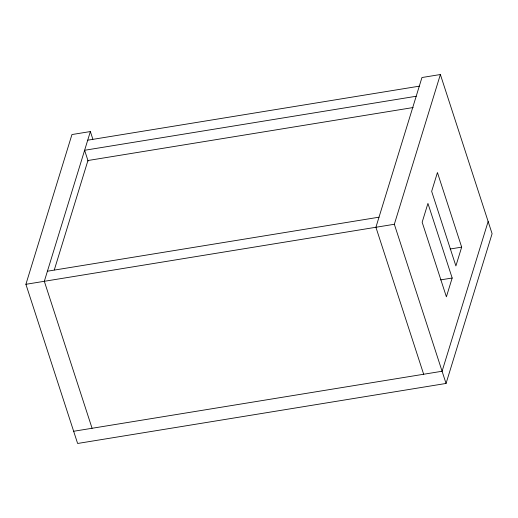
<?xml version="1.0" encoding="UTF-8"?>
<svg xmlns="http://www.w3.org/2000/svg" width="518" height="518" viewBox="0 0 518 518"><rect width="100%" height="100%" fill="white"/><g stroke="black" fill="none" stroke-linecap="round" stroke-linejoin="round"><path stroke-width="0.78" d="M423.666 374.249L375.913 227.272L421.956 77.525L440.378 74.527L492.1 233.702L446.05 383.45L77.622 443.473L25.9 284.298L71.95 134.55L90.372 131.553L92.871 139.245M90.372 131.553L44.321 281.293L92.074 428.276M54.306 269.897L87.937 160.522L413.15 107.537M446.05 383.45L394.334 224.268L440.378 74.527M452.175 278.011L446.393 296.82L422.157 222.228L427.939 203.419L452.175 278.011L440.663 279.888M461.674 247.131L455.892 265.935L431.656 191.349L437.438 172.539L461.674 247.131L450.161 249.009M488.137 221.503L442.087 371.251L73.653 431.274M87.71 140.197L419.302 86.169M416.2 96.257L84.609 150.278L88.112 161.053M47.423 271.212L379.008 217.184M25.9 284.298L394.334 224.268"/></g></svg>
